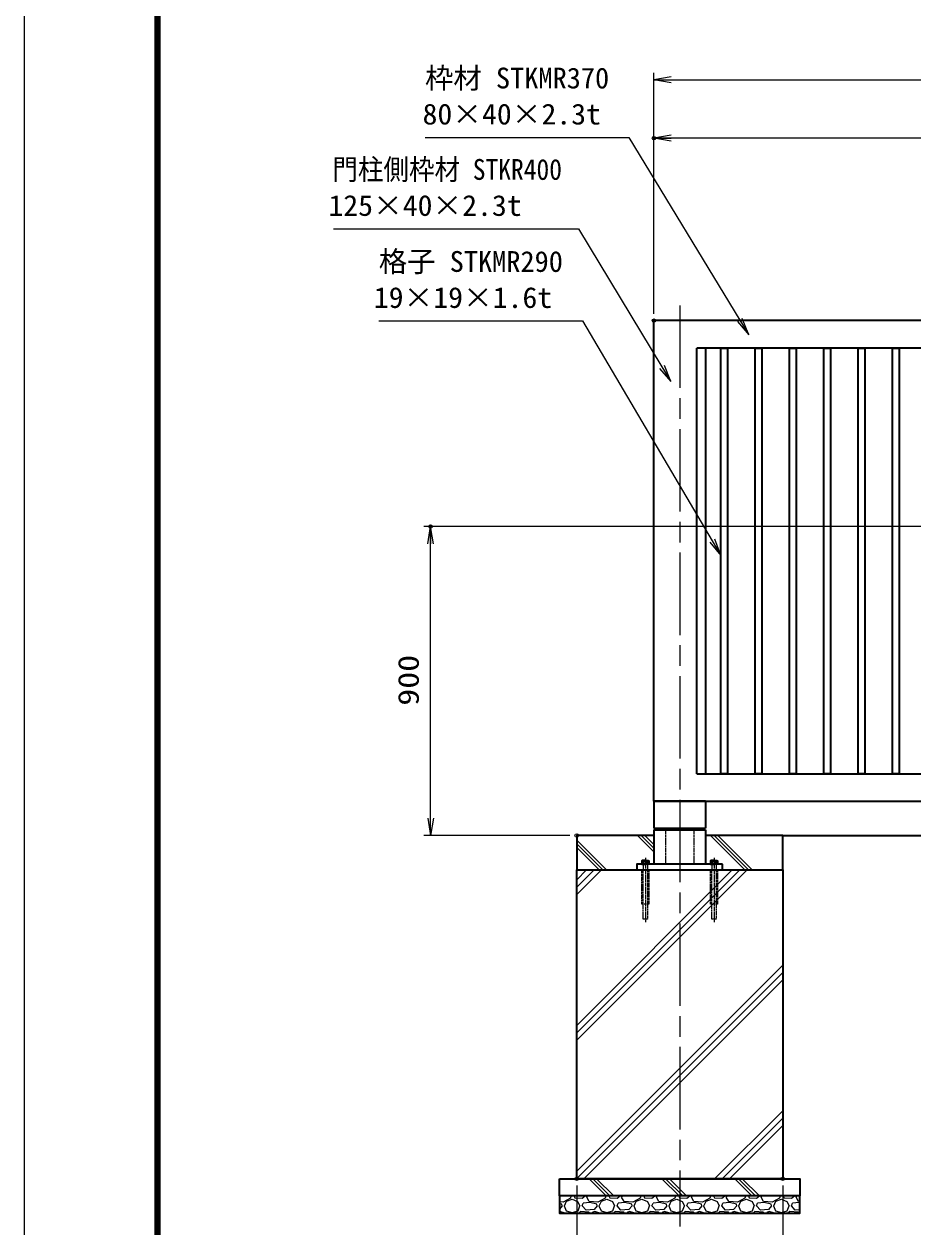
# Model space of a CAD drawing. Units: millimetres at full size; details may follow other scales. Extents: x -5940 to 5940, y -4200 to 4200.
# Drawn here: x -5940 to -3351, y -2447 to 1057 of the extents above; entities that cross this region are included whole.
import ezdxf
from ezdxf.enums import TextEntityAlignment as Align

# ---------------------------------------------------------------- set-up
doc = ezdxf.new("R2010")
doc.units = ezdxf.units.MM
doc.header["$LTSCALE"] = 20
doc.header["$PDMODE"] = 32
doc.header["$PDSIZE"] = 10
doc.linetypes.add('DASHED', pattern=[7.5, 6, -1.5])
doc.linetypes.add('USER1', pattern=[18, 12, -1.5, 3, -1.5])
for name, color, linetype, lineweight in [('0-0_D-TTL', 7, 'Continuous', 18), ('0-1_外形線', 7, 'Continuous', 35), ('0-2_軸線', 200, 'USER1', 15), ('0-4_細線', 2, 'Continuous', 35), ('0-5_寸法線', 4, 'Continuous', 18), ('0-6_0', 7, 'Continuous', 18), ('0-8_隠れ線', 140, 'DASHED', 18), ('0-A_ハッチング', 253, 'Continuous', 13)]:
    doc.layers.add(name, color=color, linetype=linetype, lineweight=lineweight)
doc.layers.add('0-7_Defpoints', color=7, linetype='Continuous')
doc.styles.add('ＭＳ ゴシック', font='')
doc.styles.get('ＭＳ ゴシック').set_extended_font_data('MS Gothic')

# ---------------------------------------------------------------- blocks, each defined once
blk = doc.blocks.new('_Open')
at = {"layer": '0-6_0'}
blk.add_line((-20, 3.333), (0, 0), dxfattribs=at)
blk.add_lwpolyline([(-20, -3.333), (0, 0), (-20, 0)], dxfattribs=at)
blk = doc.blocks.new('S26')
at = {"layer": '0-5_寸法線'}
for points in [[(-4845184.1, 58000881.8), (-4830906.5, 58000881.8), (-4826043, 57992841.7), (-4825525.4, 57991986)], [(-4826185.6, 57992755.4), (-4825525.4, 57991986), (-4825900.4, 57992927.9)]]:
    blk.add_lwpolyline(points, dxfattribs=at)
at = {"layer": '0-5_寸法線', "color": 254, "style": 'ＭＳ ゴシック'}
for s, width, p in [('門柱側枠材 STKR400', 0.9, (-4845244.6, 58003378.7)), ('125×40×2.3t', 1.05, (-4845472.1, 58001278.7))]:
    blk.add_text(s, height=1212, dxfattribs=dict(at, width=width)).set_placement(p, align=Align.BOTTOM_LEFT)
blk = doc.blocks.new('S27')
at = {"layer": '0-5_寸法線'}
for points in [[(-4842539.4, 57995518.8), (-4830671.4, 57995518.8), (-4823116, 57982716.7), (-4822607.8, 57981855.5)], [(-4823259.6, 57982632), (-4822607.8, 57981855.5), (-4822972.5, 57982801.4)]]:
    blk.add_lwpolyline(points, dxfattribs=at)
at = {"layer": '0-5_寸法線', "color": 254, "style": 'ＭＳ ゴシック'}
blk.add_text('格子 STKMR290', height=1212, dxfattribs=at).set_placement((-4842539.4, 57998015.7), align=Align.BOTTOM_LEFT)
at = {"layer": '0-5_寸法線', "color": 254, "style": 'ＭＳ ゴシック', "width": 1.05}
blk.add_text('19×19×1.6t', height=1212, dxfattribs=at).set_placement((-4842827.4, 57995915.7), align=Align.BOTTOM_LEFT)
blk = doc.blocks.new('PROFSP005ACXU6')
at = {"layer": '0-1_外形線'}
for p, q in [((12, 166), (12, 0)), ((199.9, 103.9), (12, 103.9)), ((12, -166), (12, 0)), ((216, 0), (216, 180)), ((199.9, -103.9), (12, -103.9))]:
    blk.add_line(p, q, dxfattribs=at)
for points in [[(108, 207.8), (12, 207.8), (12, 166), (0, 166), (0, 0)], [(108, -207.8), (12, -207.8), (12, -166), (0, -166), (0, 0)], [(216, 180), (199.9, 207.8), (108, 207.8)], [(216, 0), (216, -180), (199.9, -207.8), (108, -207.8)]]:
    blk.add_lwpolyline(points, dxfattribs=at)
for centre, radius, start, end in [((124, 155.9), 92, 325.61587, 34.38413), ((-127.9, 0), 343.9, 342.41211, 17.58789), ((124, -155.9), 92, 325.61587, 34.38413)]:
    blk.add_arc(centre, radius, start, end, dxfattribs=at)
blk = doc.blocks.new('A$C7A822601')
at = {"layer": '0-6_0', "rotation": 90}
blk.add_blockref('PROFSP005ACXU6', (0, 0), dxfattribs=at)
blk = doc.blocks.new('A$C6D307EEA')
at = {"layer": '0-1_外形線'}
for p, q in [((-1500, 4000), (-1500, 2420)), ((-1500, 4000), (1500, 4000)), ((1500, 4000), (1500, 2420)), ((1500, 2420), (-1500, 2420)), ((1500, 2320), (-1500, 2320)), ((-1500, 2320), (-1500, 320)), ((1500, 2320), (1500, 320))]:
    blk.add_line(p, q, dxfattribs=at)
blk.add_lwpolyline([(-2500, 320), (2500, 320), (2500, 0), (-2500, 0)], close=True, dxfattribs=at)
at = {"layer": '0-2_軸線'}
for p, q in [((-2000, 706.8), (-2000, -3050.8)), ((2000, 706.8), (2000, -3050.8))]:
    blk.add_line(p, q, dxfattribs=at)
at = {"layer": '0-4_細線'}
for p, q in [((-826, 2420), (-826, 2320)), ((826, 2420), (826, 2320))]:
    blk.add_line(p, q, dxfattribs=at)
at = {"layer": '0-8_隠れ線'}
for p, q in [((-826, 2320), (-826, 320)), ((826, 2320), (826, 320)), ((-2120, 320), (-2120, 0)), ((-2120, 0), (-2120, -2880)), ((-1880, 320), (-1880, 0)), ((-1880, -2880), (-1880, 0)), ((1800, 0), (1800, -2000)), ((1880, 320), (1880, 0)), ((2120, 320), (2120, 0)), ((2120, -2880), (2120, 0)), ((2200, -2000), (2200, 0)), ((1800, -2000), (2200, -2000)), ((-2120, -2880), (-1880, -2880))]:
    blk.add_line(p, q, dxfattribs=at)
for points in [[(-2200, 0), (-2200, -2000), (-1800, -2000), (-1800, 0)], [(1880, 0), (1880, -2880), (2120, -2880)]]:
    blk.add_lwpolyline(points, dxfattribs=at)
at = {"layer": '0-4_細線'}
for p in [(-2000, 320), (2000, 320)]:
    blk.add_blockref('A$C7A822601', p, dxfattribs=at)
blk = doc.blocks.new('S34')
at = {"layer": '0-5_寸法線'}
for points in [[(-4839844.8, 58006206), (-4827976.8, 58006206), (-4821509.6, 57995568.2), (-4820990.2, 57994713.7)], [(-4821652.1, 57995481.6), (-4820990.2, 57994713.7), (-4821367.2, 57995654.8)]]:
    blk.add_lwpolyline(points, dxfattribs=at)
at = {"layer": '0-5_寸法線', "color": 254, "style": 'ＭＳ ゴシック'}
blk.add_text('枠材 STKMR370', height=1212, dxfattribs=at).set_placement((-4839844.8, 58008702.8), align=Align.BOTTOM_LEFT)
at = {"layer": '0-5_寸法線', "color": 254, "style": 'ＭＳ ゴシック', "width": 1.05}
blk.add_text('80×40×2.3t', height=1212, dxfattribs=at).set_placement((-4839988.8, 58006602.8), align=Align.BOTTOM_LEFT)

msp = doc.modelspace()

# ---------------------------------------------------------------- linework, layer by layer
at = {"layer": '0-0_D-TTL'}
for points in [[(-5940, -4200), (5940, -4200), (5940, 4200), (-5940, 4200)], [(-5558.14, 3889.71), (5558.14, 3889.71), (5558.14, -3888.86), (-5558.14, -3888.86)], [(-5554.61, 3886.18), (5554.61, 3886.18), (5554.61, -3885.32), (-5554.61, -3885.32)], [(-5551.07, 3882.64), (5551.07, 3882.64), (5551.07, -3881.79), (-5551.07, -3881.79)], [(-5547.54, 3879.11), (5547.54, 3879.11), (5547.54, -3878.25), (-5547.54, -3878.25)], [(-5544, 3875.57), (5544, 3875.57), (5544, -3874.71), (-5544, -3874.71)]]:
    msp.add_lwpolyline(points, close=True, dxfattribs=at)
at = {"layer": '0-1_外形線'}
for p, q in [((-1532.86, 193.74), (-4105.36, 193.74)), ((-4105.36, -1206.26), (-4105.36, 193.74)), ((-1612.86, 113.74), (-3980.36, 113.74)), ((-3980.36, -1126.26), (-3980.36, 113.74)), ((-3980.36, -1126.26), (-1612.86, -1126.26)), ((-4105.36, -1206.26), (-1532.86, -1206.26)), ((-3730.36, -1306.26), (669.64, -1306.26))]:
    msp.add_line(p, q, dxfattribs=at)
for points in [[(-3891.48, -1126.26), (-3910.48, -1126.26), (-3910.48, 113.74), (-3891.48, 113.74)], [(-3791.48, -1126.26), (-3810.48, -1126.26), (-3810.48, 113.74), (-3791.48, 113.74)], [(-3691.48, -1126.26), (-3710.48, -1126.26), (-3710.48, 113.74), (-3691.48, 113.74)], [(-3591.48, -1126.26), (-3610.48, -1126.26), (-3610.48, 113.74), (-3591.48, 113.74)], [(-3491.48, -1126.26), (-3510.48, -1126.26), (-3510.48, 113.74), (-3491.48, 113.74)], [(-3391.48, -1126.26), (-3410.48, -1126.26), (-3410.48, 113.74), (-3391.48, 113.74)], [(-4330.36, -1406.26), (-3730.36, -1406.26), (-3730.36, -2306.26), (-4330.36, -2306.26)], [(-4380.36, -2306.26), (-3680.36, -2306.26), (-3680.36, -2356.26), (-4380.36, -2356.26)], [(-3680.36, -2356.26), (-4380.36, -2356.26), (-4380.36, -2406.26), (-3680.36, -2406.26)]]:
    msp.add_lwpolyline(points, close=True, dxfattribs=at)
msp.add_lwpolyline([(-4105.36, -1306.26), (-4330.36, -1306.26), (-4330.36, -1406.26), (-3730.36, -1406.26), (-3730.36, -1306.26), (-3955.36, -1306.26)], dxfattribs=at)
at = {"layer": '0-2_軸線'}
msp.add_line((-4030.36, 237.66), (-4030.36, -2445.62), dxfattribs=at)
at = {"layer": '0-4_細線'}
msp.add_line((-3955.36, 113.74), (-3955.36, -1126.26), dxfattribs=at)
at = {"layer": '0-5_寸法線'}
for p, q in [((-4105.36, 213.74), (-4105.36, 915)), ((-4105.36, 895), (1044.64, 895)), ((-4105.36, 213.74), (-4105.36, 745)), ((-1532.86, 725), (-4105.36, 725)), ((-1522.86, -406.26), (-4775.71, -406.26)), ((-4755.71, -1306.26), (-4755.71, -406.26)), ((-4350.36, -1306.26), (-4775.71, -1306.26)), ((-4330.36, -2326.26), (-4330.36, -2761.19)), ((-3730.36, -2326.26), (-3730.36, -2761.19))]:
    msp.add_line(p, q, dxfattribs=at)
at = {"layer": '0-7_Defpoints'}
for p in [(-4105.36, 725), (-4105.36, 193.74), (-4755.71, -406.26), (-4330.36, -1306.26), (-4330.36, -2306.26), (-3730.36, -2306.26)]:
    msp.add_point(p, dxfattribs=at)
at = {"layer": '0-A_ハッチング'}
for p, q in [((-4243.61, -1406.26), (-4330.36, -1319.52)), ((-4254.49, -1406.26), (-4330.36, -1330.39)), ((-4105.36, -1354.13), (-4153.23, -1306.26)), ((-4105.36, -1343.26), (-4142.36, -1306.26)), ((-4105.36, -1332.38), (-4131.48, -1306.26)), ((-3841.1, -1406.26), (-3941.1, -1306.26)), ((-3830.23, -1406.26), (-3930.23, -1306.26)), ((-3819.35, -1406.26), (-3919.35, -1306.26)), ((-4265.36, -1406.26), (-4330.36, -1341.27)), ((-4330.36, -1435.13), (-4301.48, -1406.26)), ((-4330.36, -1859.4), (-3877.22, -1406.26)), ((-4330.36, -1456.88), (-4279.73, -1406.26)), ((-4330.36, -1881.15), (-3855.47, -1406.26)), ((-4330.36, -1478.63), (-4257.98, -1406.26)), ((-4330.36, -1902.9), (-3833.72, -1406.26)), ((-4330.36, -2283.66), (-3730.36, -1683.66)), ((-4330.36, -2305.41), (-3730.36, -1705.41)), ((-4309.45, -2306.26), (-3730.36, -1727.16)), ((-3928.69, -2306.26), (-3730.36, -2107.93)), ((-3906.94, -2306.26), (-3730.36, -2129.68)), ((-3885.19, -2306.26), (-3730.36, -2151.43)), ((-4244.28, -2356.26), (-4294.28, -2306.26)), ((-4233.41, -2356.26), (-4283.41, -2306.26)), ((-4222.53, -2356.26), (-4272.53, -2306.26)), ((-4032.15, -2356.26), (-4082.15, -2306.26)), ((-4021.28, -2356.26), (-4071.28, -2306.26)), ((-4010.4, -2356.26), (-4060.4, -2306.26)), ((-3820.02, -2356.26), (-3870.02, -2306.26)), ((-3809.14, -2356.26), (-3859.14, -2306.26)), ((-3798.27, -2356.26), (-3848.27, -2306.26)), ((-4370.22, -2374.2), (-4380.36, -2373.39)), ((-4373.27, -2380.29), (-4380.36, -2378.52)), ((-4372.25, -2385.37), (-4373.27, -2380.29)), ((-4348.88, -2363.02), (-4370.22, -2374.2)), ((-4366.16, -2385.37), (-4360.06, -2371.15)), ((-4360.06, -2371.15), (-4343.8, -2366.07)), ((-4346.95, -2356.26), (-4348.88, -2363.02)), ((-4343.8, -2366.07), (-4327.55, -2372.16)), ((-4338.1, -2356.26), (-4335.68, -2362)), ((-4327.55, -2372.16), (-4321.45, -2385.37)), ((-4314.34, -2385.37), (-4311.29, -2377.24)), ((-4291.99, -2375.21), (-4311.29, -2377.24)), ((-4301.13, -2359.97), (-4297.79, -2356.26)), ((-4294.02, -2372.16), (-4301.13, -2359.97)), ((-4268.62, -2374.2), (-4294.02, -2372.16)), ((-4271.67, -2380.29), (-4291.99, -2375.21)), ((-4270.65, -2385.37), (-4271.67, -2380.29)), ((-4247.28, -2363.02), (-4268.62, -2374.2)), ((-4264.56, -2385.37), (-4258.46, -2371.15)), ((-4258.46, -2371.15), (-4242.2, -2366.07)), ((-4245.35, -2356.26), (-4247.28, -2363.02)), ((-4242.2, -2366.07), (-4225.95, -2372.16)), ((-4236.5, -2356.26), (-4234.08, -2362)), ((-4234.08, -2362), (-4212.74, -2363.02)), ((-4225.95, -2372.16), (-4219.85, -2385.37)), ((-4212.74, -2363.02), (-4203.99, -2356.26)), ((-4212.74, -2385.37), (-4209.69, -2377.24)), ((-4190.39, -2375.21), (-4209.69, -2377.24)), ((-4199.53, -2359.97), (-4196.19, -2356.26)), ((-4192.42, -2372.16), (-4199.53, -2359.97)), ((-4167.02, -2374.2), (-4192.42, -2372.16)), ((-4170.07, -2380.29), (-4190.39, -2375.21)), ((-4169.05, -2385.37), (-4170.07, -2380.29)), ((-4145.68, -2363.02), (-4167.02, -2374.2)), ((-4162.96, -2385.37), (-4156.86, -2371.15)), ((-4156.86, -2371.15), (-4140.6, -2366.07)), ((-4143.75, -2356.26), (-4145.68, -2363.02)), ((-4140.6, -2366.07), (-4124.35, -2372.16)), ((-4134.9, -2356.26), (-4132.48, -2362)), ((-4132.48, -2362), (-4111.14, -2363.02)), ((-4124.35, -2372.16), (-4118.25, -2385.37)), ((-4111.14, -2363.02), (-4102.39, -2356.26)), ((-4111.14, -2385.37), (-4108.09, -2377.24)), ((-4088.79, -2375.21), (-4108.09, -2377.24)), ((-4097.93, -2359.97), (-4094.59, -2356.26)), ((-4090.82, -2372.16), (-4097.93, -2359.97)), ((-4065.42, -2374.2), (-4090.82, -2372.16)), ((-4068.47, -2380.29), (-4088.79, -2375.21)), ((-4067.45, -2385.37), (-4068.47, -2380.29)), ((-4044.08, -2363.02), (-4065.42, -2374.2)), ((-4061.36, -2385.37), (-4055.26, -2371.15)), ((-4055.26, -2371.15), (-4039, -2366.07)), ((-4042.15, -2356.26), (-4044.08, -2363.02)), ((-4039, -2366.07), (-4022.75, -2372.16)), ((-4033.3, -2356.26), (-4030.88, -2362)), ((-4030.88, -2362), (-4009.54, -2363.02)), ((-4022.75, -2372.16), (-4016.65, -2385.37)), ((-4009.54, -2363.02), (-4000.79, -2356.26)), ((-4009.54, -2385.37), (-4006.49, -2377.24)), ((-3987.19, -2375.21), (-4006.49, -2377.24)), ((-3996.33, -2359.97), (-3992.99, -2356.26)), ((-3989.22, -2372.16), (-3996.33, -2359.97)), ((-3963.82, -2374.2), (-3989.22, -2372.16)), ((-3966.87, -2380.29), (-3987.19, -2375.21)), ((-3965.85, -2385.37), (-3966.87, -2380.29)), ((-3942.48, -2363.02), (-3963.82, -2374.2)), ((-3959.76, -2385.37), (-3953.66, -2371.15)), ((-3953.66, -2371.15), (-3937.4, -2366.07)), ((-3940.55, -2356.26), (-3942.48, -2363.02)), ((-3937.4, -2366.07), (-3921.15, -2372.16)), ((-3931.7, -2356.26), (-3929.28, -2362)), ((-3929.28, -2362), (-3907.94, -2363.02)), ((-3921.15, -2372.16), (-3915.05, -2385.37)), ((-3907.94, -2363.02), (-3899.19, -2356.26)), ((-3907.94, -2385.37), (-3904.89, -2377.24)), ((-3885.59, -2375.21), (-3904.89, -2377.24)), ((-3894.73, -2359.97), (-3891.39, -2356.26)), ((-3887.62, -2372.16), (-3894.73, -2359.97)), ((-3862.22, -2374.2), (-3887.62, -2372.16)), ((-3865.27, -2380.29), (-3885.59, -2375.21)), ((-3864.25, -2385.37), (-3865.27, -2380.29)), ((-3840.88, -2363.02), (-3862.22, -2374.2)), ((-3858.16, -2385.37), (-3852.06, -2371.15)), ((-3852.06, -2371.15), (-3835.8, -2366.07)), ((-3838.95, -2356.26), (-3840.88, -2363.02)), ((-3835.8, -2366.07), (-3819.55, -2372.16)), ((-3830.1, -2356.26), (-3827.68, -2362)), ((-3827.68, -2362), (-3806.34, -2363.02)), ((-3819.55, -2372.16), (-3813.45, -2385.37)), ((-3806.34, -2363.02), (-3797.59, -2356.26)), ((-3806.34, -2385.37), (-3803.29, -2377.24)), ((-3783.99, -2375.21), (-3803.29, -2377.24)), ((-3793.13, -2359.97), (-3789.79, -2356.26)), ((-3786.02, -2372.16), (-3793.13, -2359.97)), ((-3760.62, -2374.2), (-3786.02, -2372.16)), ((-3763.67, -2380.29), (-3783.99, -2375.21)), ((-3762.65, -2385.37), (-3763.67, -2380.29)), ((-3739.28, -2363.02), (-3760.62, -2374.2)), ((-3756.56, -2385.37), (-3750.46, -2371.15)), ((-3750.46, -2371.15), (-3734.2, -2366.07)), ((-3737.35, -2356.26), (-3739.28, -2363.02)), ((-3734.2, -2366.07), (-3717.95, -2372.16)), ((-3728.5, -2356.26), (-3726.08, -2362)), ((-3726.08, -2362), (-3704.74, -2363.02)), ((-3717.95, -2372.16), (-3711.85, -2385.37)), ((-3704.74, -2363.02), (-3695.99, -2356.26)), ((-3704.74, -2385.37), (-3701.69, -2377.24)), ((-3682.39, -2375.21), (-3701.69, -2377.24)), ((-3691.53, -2359.97), (-3688.19, -2356.26)), ((-3684.42, -2372.16), (-3691.53, -2359.97)), ((-3680.36, -2372.49), (-3684.42, -2372.16)), ((-3680.36, -2375.72), (-3682.39, -2375.21)), ((-4372.25, -2385.37), (-4380.36, -2394.38)), ((-4379.36, -2401.63), (-4380.36, -2402.05)), ((-4367.17, -2405.69), (-4379.36, -2401.63)), ((-4368.12, -2406.26), (-4367.17, -2405.69)), ((-4367.17, -2385.37), (-4361.08, -2399.6)), ((-4361.08, -2399.6), (-4343.8, -2404.68)), ((-4343.8, -2404.68), (-4326.53, -2399.6)), ((-4326.53, -2399.6), (-4321.45, -2385.37)), ((-4319.42, -2401.63), (-4324.49, -2406.26)), ((-4295.04, -2403.66), (-4319.42, -2401.63)), ((-4303.16, -2397.56), (-4314.34, -2385.37)), ((-4279.8, -2395.53), (-4303.16, -2397.56)), ((-4293.45, -2406.26), (-4295.04, -2403.66)), ((-4277.76, -2401.63), (-4284.88, -2404.68)), ((-4284.88, -2404.68), (-4284.24, -2406.26)), ((-4270.65, -2385.37), (-4279.8, -2395.53)), ((-4265.57, -2405.69), (-4277.76, -2401.63)), ((-4266.52, -2406.26), (-4265.57, -2405.69)), ((-4265.57, -2385.37), (-4259.48, -2399.6)), ((-4259.48, -2399.6), (-4242.2, -2404.68)), ((-4242.2, -2404.68), (-4224.93, -2399.6)), ((-4224.93, -2399.6), (-4219.85, -2385.37)), ((-4217.82, -2401.63), (-4222.89, -2406.26)), ((-4193.44, -2403.66), (-4217.82, -2401.63)), ((-4201.56, -2397.56), (-4212.74, -2385.37)), ((-4178.2, -2395.53), (-4201.56, -2397.56)), ((-4191.85, -2406.26), (-4193.44, -2403.66)), ((-4176.16, -2401.63), (-4183.28, -2404.68)), ((-4183.28, -2404.68), (-4182.64, -2406.26)), ((-4169.05, -2385.37), (-4178.2, -2395.53)), ((-4163.97, -2405.69), (-4176.16, -2401.63)), ((-4164.92, -2406.26), (-4163.97, -2405.69)), ((-4163.97, -2385.37), (-4157.88, -2399.6)), ((-4157.88, -2399.6), (-4140.6, -2404.68)), ((-4140.6, -2404.68), (-4123.33, -2399.6)), ((-4123.33, -2399.6), (-4118.25, -2385.37)), ((-4116.22, -2401.63), (-4121.29, -2406.26)), ((-4091.84, -2403.66), (-4116.22, -2401.63)), ((-4099.96, -2397.56), (-4111.14, -2385.37)), ((-4076.6, -2395.53), (-4099.96, -2397.56)), ((-4090.25, -2406.26), (-4091.84, -2403.66)), ((-4074.56, -2401.63), (-4081.68, -2404.68)), ((-4081.68, -2404.68), (-4081.04, -2406.26)), ((-4067.45, -2385.37), (-4076.6, -2395.53)), ((-4062.37, -2405.69), (-4074.56, -2401.63)), ((-4063.32, -2406.26), (-4062.37, -2405.69)), ((-4062.37, -2385.37), (-4056.28, -2399.6)), ((-4056.28, -2399.6), (-4039, -2404.68)), ((-4039, -2404.68), (-4021.73, -2399.6)), ((-4021.73, -2399.6), (-4016.65, -2385.37)), ((-4014.62, -2401.63), (-4019.69, -2406.26)), ((-3990.24, -2403.66), (-4014.62, -2401.63)), ((-3998.36, -2397.56), (-4009.54, -2385.37)), ((-3975, -2395.53), (-3998.36, -2397.56)), ((-3988.65, -2406.26), (-3990.24, -2403.66)), ((-3972.96, -2401.63), (-3980.08, -2404.68)), ((-3980.08, -2404.68), (-3979.44, -2406.26)), ((-3965.85, -2385.37), (-3975, -2395.53)), ((-3960.77, -2405.69), (-3972.96, -2401.63)), ((-3961.72, -2406.26), (-3960.77, -2405.69)), ((-3960.77, -2385.37), (-3954.68, -2399.6)), ((-3954.68, -2399.6), (-3937.4, -2404.68)), ((-3937.4, -2404.68), (-3920.13, -2399.6)), ((-3920.13, -2399.6), (-3915.05, -2385.37)), ((-3913.02, -2401.63), (-3918.09, -2406.26)), ((-3888.64, -2403.66), (-3913.02, -2401.63)), ((-3896.76, -2397.56), (-3907.94, -2385.37)), ((-3873.4, -2395.53), (-3896.76, -2397.56)), ((-3887.05, -2406.26), (-3888.64, -2403.66)), ((-3871.36, -2401.63), (-3878.48, -2404.68)), ((-3878.48, -2404.68), (-3877.84, -2406.26)), ((-3864.25, -2385.37), (-3873.4, -2395.53)), ((-3859.17, -2405.69), (-3871.36, -2401.63)), ((-3860.12, -2406.26), (-3859.17, -2405.69)), ((-3859.17, -2385.37), (-3853.08, -2399.6)), ((-3853.08, -2399.6), (-3835.8, -2404.68)), ((-3835.8, -2404.68), (-3818.53, -2399.6)), ((-3818.53, -2399.6), (-3813.45, -2385.37)), ((-3811.42, -2401.63), (-3816.49, -2406.26)), ((-3787.04, -2403.66), (-3811.42, -2401.63)), ((-3795.16, -2397.56), (-3806.34, -2385.37)), ((-3771.8, -2395.53), (-3795.16, -2397.56)), ((-3785.45, -2406.26), (-3787.04, -2403.66)), ((-3769.76, -2401.63), (-3776.88, -2404.68)), ((-3776.88, -2404.68), (-3776.24, -2406.26)), ((-3762.65, -2385.37), (-3771.8, -2395.53)), ((-3757.57, -2405.69), (-3769.76, -2401.63)), ((-3758.52, -2406.26), (-3757.57, -2405.69)), ((-3757.57, -2385.37), (-3751.48, -2399.6)), ((-3751.48, -2399.6), (-3734.2, -2404.68)), ((-3734.2, -2404.68), (-3716.93, -2399.6)), ((-3716.93, -2399.6), (-3711.85, -2385.37)), ((-3709.82, -2401.63), (-3714.89, -2406.26)), ((-3685.44, -2403.66), (-3709.82, -2401.63)), ((-3693.56, -2397.56), (-3704.74, -2385.37)), ((-3680.36, -2396.42), (-3693.56, -2397.56)), ((-3683.85, -2406.26), (-3685.44, -2403.66))]:
    msp.add_line(p, q, dxfattribs=at)
msp.add_lwpolyline([(-4335.68, -2362), (-4314.34, -2363.02), (-4305.59, -2356.26)], dxfattribs=at)

# ---------------------------------------------------------------- block references
at = {"layer": '0-1_外形線', "xscale": -0.05, "yscale": 0.05}
msp.add_blockref('A$C6D307EEA', (-4030.36, -1406.26), dxfattribs=at)
at = {"layer": '0-5_寸法線', "xscale": 0.05, "yscale": 0.05}
for name in ['S34', 'S26', 'S27']:
    msp.add_blockref(name, (237220.15, -2899583.46), dxfattribs=at)
at = {"layer": '0-5_寸法線', "xscale": 2.5, "yscale": 2.5}
for p, rotation in [((-4105.36, 895), 180), ((-4105.36, 725), 180), ((-4755.71, -406.26), 90), ((-4755.71, -1306.26), 270)]:
    msp.add_blockref('_Open', p, dxfattribs=dict(at, rotation=rotation))

# ---------------------------------------------------------------- texts
at = {"layer": '0-5_寸法線', "color": 254, "style": 'ＭＳ ゴシック', "width": 1.2}
msp.add_text('900', height=60.56, rotation=90, dxfattribs=at).set_placement((-4772.05, -928.26), align=Align.BOTTOM_LEFT)

doc.saveas('drawing.dxf')
